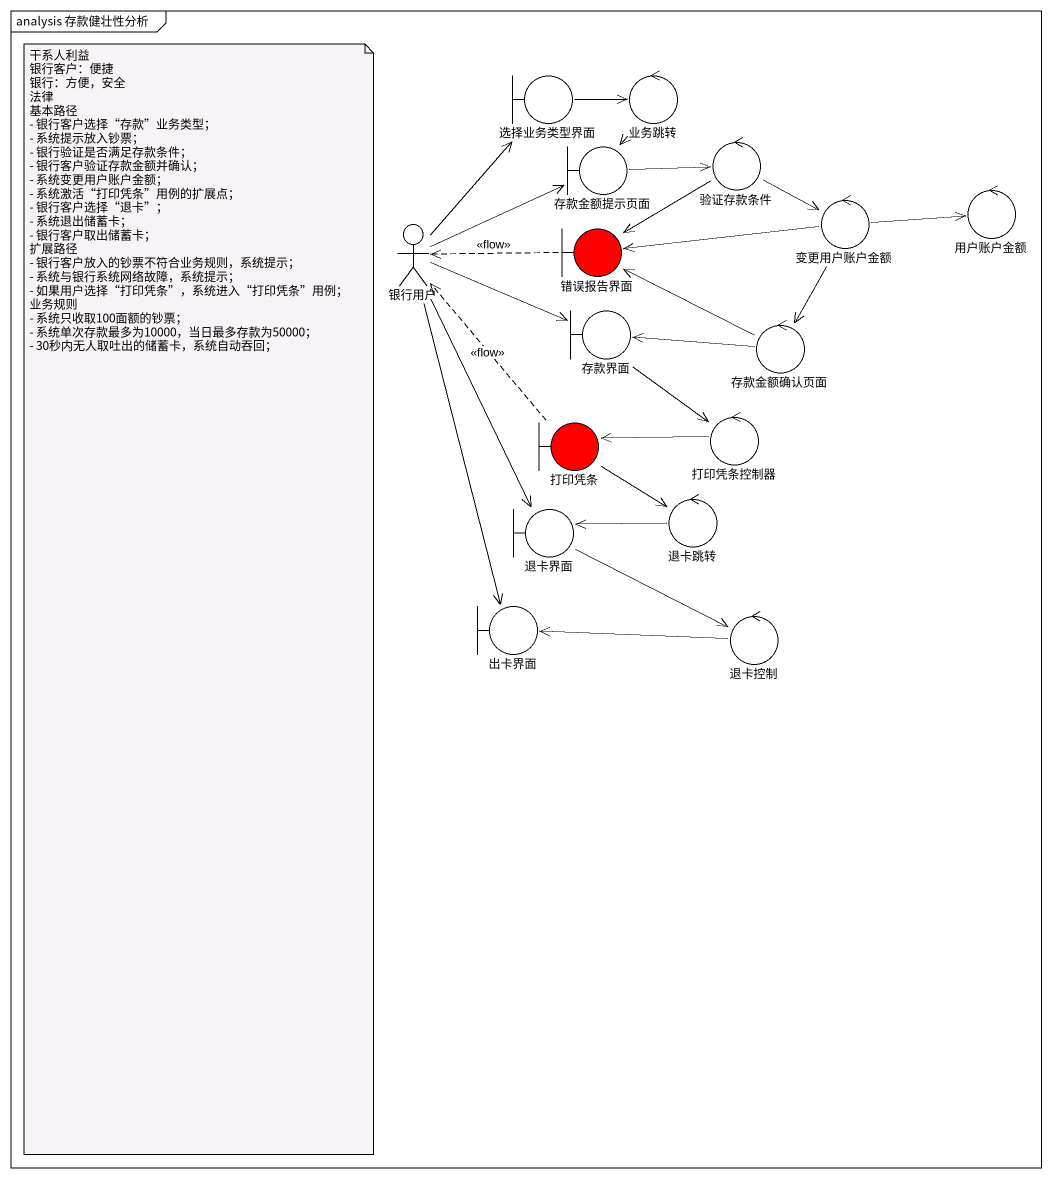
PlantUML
@startuml
mainframe analysis 存款健壮性分析
boundary 选择业务类型界面
control 业务跳转
boundary 存款金额提示页面
control 验证存款条件
control 变更用户账户金额
control 用户账户金额
actor 银行用户
boundary 错误报告界面 #FF0000
boundary 存款界面
control 存款金额确认页面
boundary 打印凭条 #FF0000
control 打印凭条控制器
boundary 退卡界面
control 退卡跳转
boundary 出卡界面
control 退卡控制
选择业务类型界面 -right-> 业务跳转
业务跳转 --> 存款金额提示页面
存款金额提示页面 -right-> 验证存款条件
验证存款条件 -right-> 变更用户账户金额
验证存款条件 --> 错误报告界面
变更用户账户金额 -right-> 用户账户金额
变更用户账户金额 -left-> 错误报告界面
变更用户账户金额 --> 存款金额确认页面
银行用户 -up-> 选择业务类型界面
银行用户 -right-> 存款金额提示页面
银行用户 -right-> 存款界面
银行用户 --> 退卡界面
银行用户 --> 出卡界面
错误报告界面 .left.> 银行用户 : <<flow>>
存款界面 --> 打印凭条控制器
存款金额确认页面 -left-> 错误报告界面
存款金额确认页面 -left-> 存款界面
打印凭条 .up.> 银行用户 : <<flow>>
打印凭条 --> 退卡跳转
打印凭条控制器 -left-> 打印凭条
退卡界面 -right-> 退卡控制
退卡跳转 -left-> 退卡界面
退卡控制 -left-> 出卡界面
note as N1
  干系人利益
  银行客户：便捷
  银行：方便，安全
  法律
  基本路径
  - 银行客户选择“存款”业务类型；
  - 系统提示放入钞票；
  - 银行验证是否满足存款条件；
  - 银行客户验证存款金额并确认；
  - 系统变更用户账户金额；
  - 系统激活“打印凭条”用例的扩展点；
  - 银行客户选择“退卡”；
  - 系统退出储蓄卡；
  - 银行客户取出储蓄卡；
  扩展路径
  - 银行客户放入的钞票不符合业务规则，系统提示；
  - 系统与银行系统网络故障，系统提示；
  - 如果用户选择“打印凭条”，系统进入“打印凭条”用例；
  业务规则
  - 系统只收取100面额的钞票；
  - 系统单次存款最多为10000，当日最多存款为50000；
  - 30秒内无人取吐出的储蓄卡，系统自动吞回；
end note
@enduml
